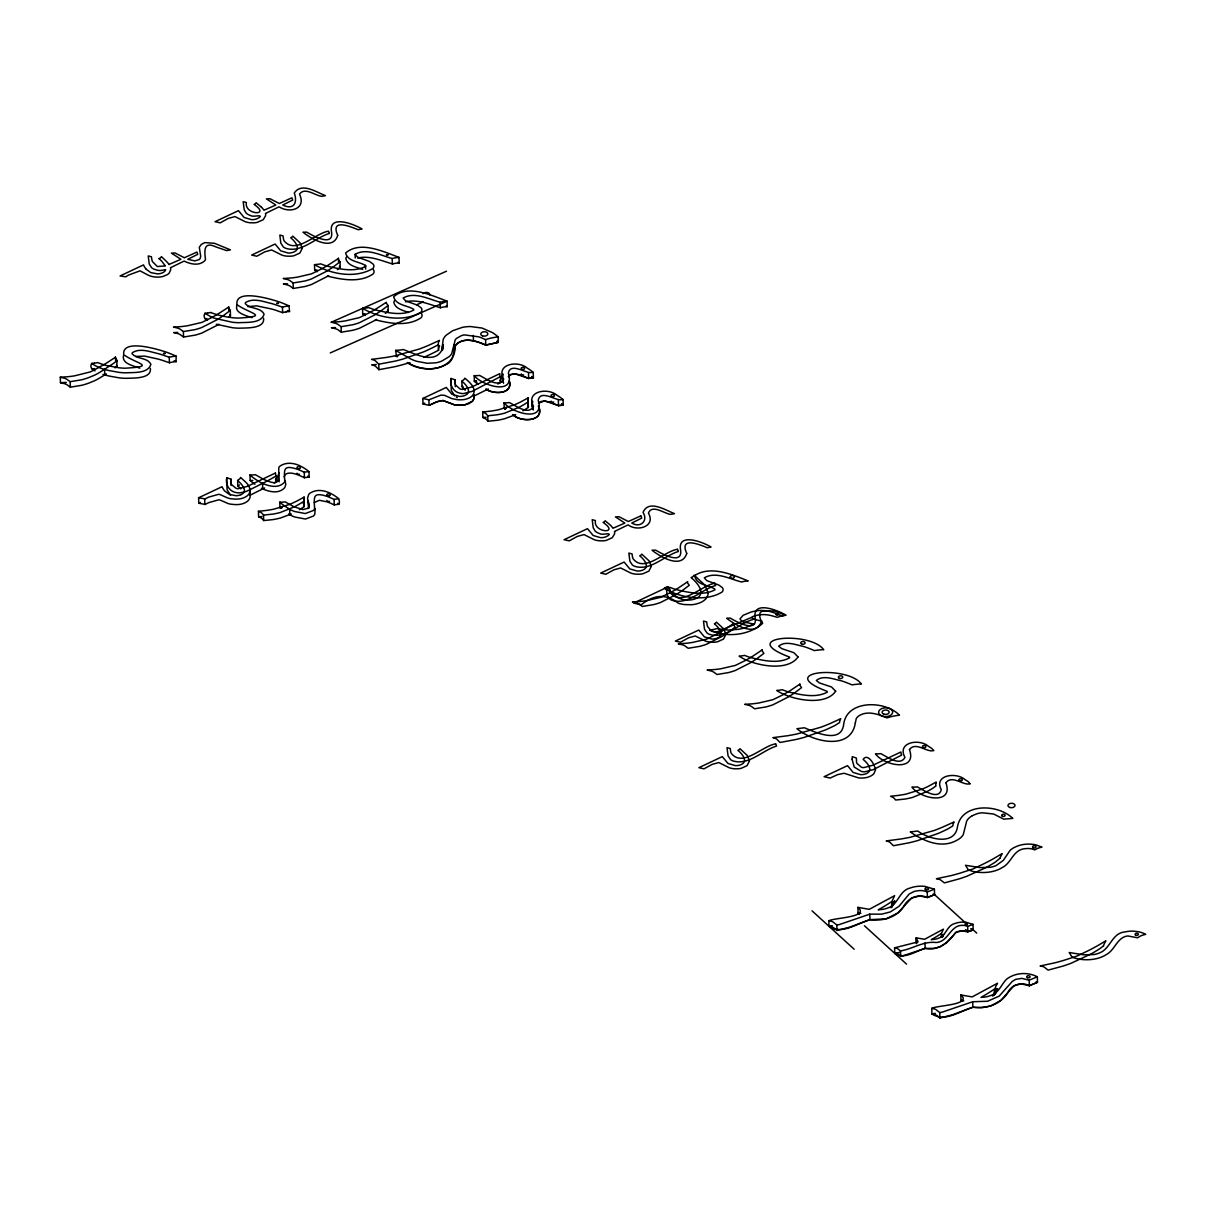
<?xml version="1.0" encoding="UTF-8"?>
<svg xmlns="http://www.w3.org/2000/svg" width="1206" height="1206" viewBox="0 0 1206 1206"><rect width="100%" height="100%" fill="white"/><g stroke="black" fill="none" stroke-linecap="round" stroke-linejoin="round"><path stroke-width="1.5" d="M249.642 489.847L247.878 490.676A20.728 13.025 -1.7 0 1 244.019 492.154L239.466 492.862A9.196 5.774 -1.7 0 1 236.497 492.636C229.441 491.686 225.13 484.51 226.758 477.757L230.949 479.129L231.009 483.124A10.794 6.769 -1.7 0 0 231.582 484.586L236.014 488.309A5.246 3.286 -1.7 0 0 238.125 488.701L247.185 486.44L275.405 473.054M230.949 479.129L231.1 485.536M499.646 373.754A19.341 12.15 -1.7 0 0 500.369 376.664L471.983 391.437L463.496 393.563A9.196 5.774 -1.7 0 1 460.059 393.186C453.245 391.965 449.506 384.925 450.999 378.443L455.175 379.83L455.25 383.825A10.794 6.769 -1.7 0 0 455.823 385.272L460.089 388.95A5.261 3.301 -1.7 0 0 462.471 389.402L471.772 386.99L499.631 373.754M407.251 362.524C423.351 374.177 456.245 370.378 455.069 345.926C462.531 336.293 476.46 340.876 485.762 345.082L498.304 342.368L498.138 336.881L495.38 337.258A52.521 32.984 -1.7 0 0 489.47 338.464L485.596 339.595L481.164 337.695A32.08 20.155 -1.7 0 0 478.556 336.806L464.416 334.891A10.206 6.407 -1.7 0 0 461.34 335.675L456.531 338.389A11.517 7.236 -1.7 0 0 455.235 339.881L451.632 353.84A22.326 14.02 -1.7 0 1 449.054 356.705L441.924 361.001A19.537 12.271 -1.7 0 1 435.848 362.825L427.21 363.277L416.703 361.303A37.22 23.366 -1.7 0 1 411.125 359.147L395.628 350.403L396.518 356.358M455.31 386.659L455.175 379.83M498.304 342.368L497.053 341.313L498.304 342.368L485.762 345.082C476.611 341.012 463.963 336.7 455.778 344.841C452.928 351.79 454.481 361.619 445.406 364.83C433.889 371.418 419.281 369.172 408.08 362.976M442.376 350.464L443.401 344.75M226.758 477.757L227.09 489.757L230.482 495.184M450.999 378.443L451.315 390.458L454.843 395.975M442.346 349.273L442.647 346.966M106.339 373.92L100.204 377.689A89.334 56.094 -1.7 0 1 94.792 380.644L88.641 383.176A62.833 39.451 -1.7 0 1 81.857 385.272L70.34 387.171L67.023 384.759A13.266 8.321 -1.7 0 0 64.642 383.719L60.466 382.724L60.3 377.237L68.079 376.709A90.721 56.968 -1.7 0 0 74.395 375.88L90.118 371.961A72.767 45.692 -1.7 0 0 93.736 370.242L104.681 364.152A155.71 97.792 -1.7 0 0 110.771 360.308L115.399 357.278A5.879 3.693 -1.7 0 0 115.61 358.393M230.316 310.394L223.411 315.61A179.076 112.459 -1.7 0 1 217.11 319.726L201.688 327.565A62.833 39.451 -1.7 0 1 194.89 329.66L183.387 331.56L180.056 329.132A13.266 8.321 -1.7 0 0 177.674 328.092L173.513 327.097L181.277 326.585A90.721 56.968 -1.7 0 0 187.593 325.741L201.794 322.439L211.894 317.48A186.96 117.404 -1.7 0 0 219.281 313.168L228.612 307.153A5.879 3.693 -1.7 0 0 228.808 308.254L230.316 310.394L230.467 315.897L228.688 317.374M340.047 261.808L333.142 267.023A179.076 112.459 -1.7 0 1 326.856 271.139L311.434 278.963A62.833 39.451 -1.7 0 1 304.636 281.058L293.118 282.958L289.802 280.531A13.266 8.321 -1.7 0 0 287.42 279.49L283.244 278.496L291.023 277.983A90.721 56.968 -1.7 0 0 297.339 277.154L311.54 273.852L321.625 268.893A186.96 117.404 -1.7 0 0 329.027 264.566L338.343 258.551A5.879 3.693 -1.7 0 0 338.554 259.652L340.047 261.808L340.213 267.295L337.318 269.631M963.775 1000.965C959.81 999.065 962.644 1002.683 961.001 1000.437L960.835 994.935L972.172 996.91L997.513 983.252L996.88 984.307A51.285 32.2 -1.7 0 0 995.809 986.418C989.659 1004.704 1002.186 983.553 994.633 990.654M995.101 994.241L997.679 988.739L995.824 989.93M308.163 501.108L308.796 508.389M532.404 401.809L531.982 405.231L533.233 409.723L531.982 405.231L532.705 401.206M346.348 257.104L345.805 258.491C347.449 265.787 356.735 267.099 362.735 269.466M394.347 300.837L393.819 302.239C395.055 308.736 403.136 310.439 408.487 312.444M891.535 907.349L891.943 901.47L894.611 895.666L869.27 909.324L857.933 907.364L858.084 912.852L859.396 914.404M892.425 906.203L894.762 901.153L891.731 903.068M941.554 937.122L941.449 933.459L943.424 929.148L924.61 939.293L916.183 937.831C915.022 940.966 917.615 944.795 916.349 943.333M892.757 905.405L894.762 901.153L892.922 902.344M942.489 936.881C941.343 939.007 945.745 931.409 941.328 936.067M942.625 936.58L943.589 934.65L942.218 935.524M291.264 514.027L280.455 518.007A58.461 36.708 -1.7 0 1 272.918 519.605L263.677 520.57L262.606 519.183A10.145 6.362 -1.7 0 0 261.114 517.977L258.612 516.786L258.446 511.299L266.571 510.424A119.771 75.209 -1.7 0 0 274.033 509.128L289.636 504.394A140.921 88.49 -1.7 0 0 298.063 500.46L304.093 497.098L303.701 498.515A17.14 10.764 -1.7 0 0 303.927 500.957L303.746 506.957A106.61 66.948 -1.7 0 1 299.359 509.671M304.093 497.098L303.867 504.002A17.14 10.764 -1.7 0 0 304.078 506.445L304.153 506.686M515.64 414.653L504.681 418.708A58.461 36.708 -1.7 0 1 497.158 420.306L487.917 421.271L486.832 419.884A10.145 6.362 -1.7 0 0 485.34 418.678L482.852 417.487L482.686 412L490.797 411.11A119.771 75.209 -1.7 0 0 498.259 409.829L514.465 404.824A144.841 90.947 -1.7 0 0 520.449 402.065L528.334 397.799L527.942 399.216A17.14 10.764 -1.7 0 0 528.153 401.658L528.394 407.387L525.017 409.543A123.268 77.41 -1.7 0 1 522.876 410.794M528.334 397.799L528.092 404.703A17.14 10.764 -1.7 0 0 528.318 407.146L528.394 407.387M123.404 355.83C121.851 363.986 134.047 365.84 139.79 368.192M314.208 502.555L319.409 500.294L327.233 501.877A74.063 46.506 -1.7 0 1 333.67 504.666L334.258 504.922A17.728 11.125 -1.7 0 1 338.992 504.334M279.023 472.737L277.862 476.596L279.159 481.842M237.16 305.028C233.467 312.791 246.537 315.716 251.918 317.675M355.227 257.994L355.107 254.33C366.503 247.652 380.583 255.386 392.267 258.521A20.321 12.769 -1.7 0 1 395.538 257.798A14.397 9.045 -1.7 0 1 396.759 257.617L397.362 257.556A25.205 15.829 -1.7 0 1 399.035 257.436L399.201 262.938A24.648 15.482 -1.7 0 0 396.925 263.119A14.397 9.045 -1.7 0 0 395.01 263.405A21.422 13.462 -1.7 0 0 392.613 263.963C381.398 260.798 369.488 255.144 357.609 258.084M960.835 994.935C972.775 1005.005 936.565 1005.352 931.756 1008.382L931.906 1013.884L936.474 1015.241L939.896 1018.045L952.65 1014.728L972.835 1007.251L981.88 1007.492L990.593 1006.015L1000.769 1000.513L1013.945 985.799L1020.849 983.84L1029.351 985.694L1037.492 982.287L1037.326 976.785C1027.708 971.795 1015.15 972.564 1006.513 979.227C1001.161 984.744 998.598 993.367 990.367 995.659A18.271 11.472 -1.7 0 1 985.769 996.925L980.991 997.422L985.091 995.025A230.708 144.871 -1.7 0 0 990.699 991.558L994.935 988.754M239.376 484.887L238.185 486.335A77.47 48.647 -1.7 0 1 240.733 488.867M1029.185 980.192L1021.814 978.368L1015.573 979.378L1012.181 981.518L999.171 996.126L987.593 1001.251L972.714 1001.734L972.88 1007.221C986.161 1009.316 1000.709 1004.447 1007.839 992.538C1011.653 984.518 1021.603 981.578 1029.351 985.694L1029.185 980.192L1037.326 976.785M1029.351 985.694L1037.492 982.287L1036.15 981.594M115.61 358.393L117.103 360.534L116.454 361.091A78.013 48.994 -1.7 0 1 112.912 363.82L100.038 372.202A89.334 56.094 -1.7 0 1 94.626 375.156L88.49 377.689A62.833 39.451 -1.7 0 1 81.691 379.784L70.174 381.684L66.858 379.272A13.266 8.321 -1.7 0 0 64.476 378.217L60.3 377.237M117.103 360.534L116.62 366.579A78.013 48.994 -1.7 0 1 115.037 367.86M331.243 322.243L339.022 321.731A90.721 56.968 -1.7 0 0 345.338 320.886L359.539 317.585L369.624 312.625A186.96 117.404 -1.7 0 0 377.026 308.314L386.357 302.299A5.879 3.693 -1.7 0 0 386.553 303.399L388.046 305.54L381.156 310.756A179.076 112.459 -1.7 0 1 374.855 314.872L359.433 322.695A62.833 39.451 -1.7 0 1 352.634 324.791L341.132 326.69L337.801 324.278A13.266 8.321 -1.7 0 0 335.419 323.238L331.243 322.243L446.476 271.214M388.046 305.54L388.211 311.027L385.317 313.379M857.933 907.364C869.873 917.434 833.648 917.751 828.839 920.796L829.004 926.298L833.572 927.655L836.994 930.459L849.733 927.143L869.918 919.665L886.274 918.821L897.852 912.927L911.721 897.912L919.711 896.028L927.399 897.475L934.59 894.701L965.855 923.178M916.183 937.831L918.083 941.886L894.581 947.826L894.746 953.313L901.44 956.328L925.138 948.383L934.062 948.368L940.378 946.74L946.846 942.549L956.177 932.238L962.117 930.836L967.83 931.906L973.167 929.841L973.001 924.354L965.931 922.243A15.995 10.04 -1.7 0 0 954.82 923.525C946.65 925.499 946.182 936.188 938.147 938.358A13.568 8.517 -1.7 0 1 934.771 939.293L931.258 939.67L932.766 938.826A161.559 101.455 -1.7 0 0 937.062 936.278L941.449 933.459M927.233 891.988L934.424 889.199L934.59 894.701L927.399 897.475C918.128 893.224 907.455 898.214 903.324 907.198C895.922 917.781 882.264 921.414 869.978 919.635L869.812 914.148L881.767 914.148L890.284 911.947L898.998 906.309L909.264 893.932L914.645 891.264L919.545 890.541A12.256 7.703 -1.7 0 1 927.233 891.988L927.399 897.475M894.581 947.826A7.583 4.764 -1.7 0 1 897.581 948.64L900.52 950.916C912.821 948.956 923.359 940.951 936.052 942.519C948.278 942.067 950.147 925.484 961.951 925.349A9.105 5.713 -1.7 0 1 967.664 926.419L973.001 924.354M925.017 942.881L925.168 948.368C938.208 951.278 948.534 942.278 955.529 932.585C961.363 928.997 967.498 933.293 973.167 929.841L971.071 928.891L973.167 929.841M303.987 501.199L303.58 501.47A106.61 66.948 -1.7 0 1 294.294 506.867L280.289 512.505A58.461 36.708 -1.7 0 1 272.752 514.118L263.511 515.083L262.441 513.681A10.145 6.362 -1.7 0 0 260.948 512.49L258.446 511.299M891.943 901.47L886.048 905.254A217.532 136.595 -1.7 0 1 880.244 908.691L878.209 909.837L882.943 909.324A18.271 11.472 -1.7 0 0 887.495 908.073C898.319 905.133 898.952 890.752 909.942 888.083A21.542 13.522 -1.7 0 1 924.912 886.365L934.424 889.199M890.917 907.771L892.108 906.957M993.201 995.523L994.528 994.649M528.228 401.9L524.851 404.04A123.268 77.41 -1.7 0 1 519.168 407.266L504.53 413.206A58.461 36.708 -1.7 0 1 496.993 414.804L487.752 415.784L486.666 414.382A10.145 6.362 -1.7 0 0 485.174 413.191L482.686 412M992.478 996.005L993.895 995.071M304.259 502.585L303.158 503.279M249.793 489.787L250.109 495.199A16.432 10.326 -1.7 0 1 250.019 497.4L249.702 498.349A12.361 7.764 -1.7 0 1 244.682 502.962L242.888 503.641A12.98 8.156 -1.7 0 1 237.914 504.56L236.331 504.605A30.512 19.16 -1.7 0 1 234.627 504.56L230.557 504.153A12.618 7.914 -1.7 0 1 226.728 502.962L220.065 500.008A5.638 3.543 -1.7 0 0 218.768 499.812L209 502.555A58.823 36.934 -1.7 0 0 205.246 504.394L198.779 503.264L198.613 497.761L205.08 498.907A58.823 36.934 -1.7 0 1 208.834 497.068L218.603 494.324A5.638 3.543 -1.7 0 1 219.899 494.52L226.577 497.475A12.618 7.914 -1.7 0 0 230.391 498.666L234.461 499.073A30.512 19.16 -1.7 0 0 236.165 499.103L237.748 499.058A12.98 8.156 -1.7 0 0 242.738 498.153L244.501 497.46A12.361 7.764 -1.7 0 0 249.536 492.847L249.838 491.897A16.432 10.326 -1.7 0 0 249.928 489.711L267.204 481.058M275.42 473.054A19.341 12.15 -1.7 0 0 276.144 475.963L267.506 480.893A30.843 19.371 -1.7 0 1 263.014 479.038M276.28 476.28L276.445 481.767L274.139 483.003M428.914 399.819L429.08 405.322L436.557 401.884L442.994 400.513L454.225 404.734L463.225 405.171L468.908 403.648L472.27 401.447L474.244 398.086L474.154 394.829L474.244 398.086L472.616 401.101L464.868 404.93L454.225 404.734L442.994 400.513L437.703 401.477L429.08 405.322L423.02 403.95L422.854 398.462L428.914 399.819L440.899 395.131L444.562 395.327L451.873 398.613L457.511 399.714A27.301 17.14 -1.7 0 0 460.933 399.804L463.059 399.683A12.588 7.899 -1.7 0 0 466.39 399.02L468.742 398.161A12.211 7.673 -1.7 0 0 472.782 395.236C477.335 388.498 469.511 382.257 464.883 378.141A13.281 8.336 -1.7 0 1 464.129 379.347L461.853 381.171L462.019 386.659L465.38 390.02C461.732 388.769 463.647 384.639 462.019 386.659M500.52 376.981L500.671 382.468L497.792 384.005M438.381 344.75L433.467 347.283A213.944 134.348 -1.7 0 1 423.487 351.926L402.714 359.147A231.748 145.534 -1.7 0 1 394.769 361.197L378.759 364.197L375.383 360.79A10.372 6.512 -1.7 0 0 371.569 359.388L386.508 357.413A255.175 160.232 -1.7 0 0 395.538 355.74L419.643 348.926A263.752 165.629 -1.7 0 0 428.145 345.534L439.466 340.394L438.728 341.645A14.562 9.135 -1.7 0 0 438.321 344.238L438.547 350.237L433.617 352.77A213.944 134.348 -1.7 0 1 423.638 357.413M438.547 346.454L439.632 345.881L438.894 347.132A14.562 9.135 -1.7 0 0 438.487 349.725L438.547 350.237M264.611 487.963L250.109 495.199A23.999 15.075 -1.7 0 0 249.898 494.023M488.34 388.92L473.445 396.322M329.298 233.467C315.007 237.778 301.289 253.456 285.4 248.195A12.964 8.141 -1.7 0 1 283.304 246.913L280.847 243.205L279.822 235.064L283.018 235.894L283.516 239.15A18.708 11.758 -1.7 0 0 284.058 240.748C295.5 255.295 315.233 233.09 328.545 231.175L329.283 233.451M678.33 551.489C664.024 555.845 650.32 571.448 634.416 566.217A12.964 8.141 -1.7 0 1 632.321 564.936L629.879 561.212L628.839 553.072L632.05 553.916L632.547 557.157A18.708 11.758 -1.7 0 0 633.075 558.755C644.426 573.287 664.099 551.217 677.305 549.318M972.428 815.618L976.89 813.779A16.025 10.055 -1.7 0 1 982.362 812.799L993.654 814.02L1003.754 819.145L1012.784 818.422C998.101 803.678 961.348 802.714 957.443 827.045C954.624 845.873 928.741 839.286 917.796 831.024L910.274 831.944C923.917 841.26 941.916 849.28 957.67 839.828A20.14 12.648 -1.7 0 0 963.277 834.612L966.669 821.12A18.542 11.653 -1.7 0 1 972.383 815.648M198.613 497.761L222.04 486.727A36.828 23.125 -1.7 0 0 224.542 490.842L229.381 494.43L236.105 495.726A8.985 5.638 -1.7 0 0 239.994 495.033L240.914 494.671M198.779 503.264L200.482 502.45M422.854 398.462L446.28 387.428L451.918 394.256L459.35 396.412A9.06 5.683 -1.7 0 0 465.154 395.372C472.646 392.176 465.848 384.247 461.853 381.171M423.02 403.95L424.708 403.151M237.778 485.958L237.627 480.47L239.693 478.888A12.407 7.794 -1.7 0 0 240.627 477.47L245.949 482.385A28.477 17.879 -1.7 0 1 248.617 485.822A23.999 15.075 -1.7 0 1 249.959 489.711M869.767 914.178L839.225 924.595L836.828 924.972L832.864 921.897A10.221 6.422 -1.7 0 0 828.839 920.796M972.669 1001.764L942.127 1012.181L939.745 1012.558L935.781 1009.482A10.221 6.422 -1.7 0 0 931.756 1008.382M640.672 515.942L628.341 521.505L619.055 516.756L615.422 516.877L624.874 523.057L612.995 528.243A39.135 24.572 -1.7 0 0 610.477 525.258L605.171 520.766A5.125 3.211 -1.7 0 1 603.754 522.077L603.06 522.409C620.653 534.333 592.96 533.097 595.417 520.54L592.206 519.696L593.231 527.836L595.161 531.122A12.784 8.035 -1.7 0 0 598.9 533.308C601.673 535.6 608.909 532.645 609.316 534.333A7.13 4.477 -1.7 0 1 608.186 535.57L606.362 536.625A9.06 5.683 -1.7 0 1 600.558 537.665L593.141 535.494L587.488 528.665L564.061 539.715L569.217 540.861L577.297 536.429L584.021 534.59L594.377 539.775A15.708 9.859 -1.7 0 0 600.075 540.831L603.332 540.816A11.864 7.447 -1.7 0 0 606.452 540.333L612.271 537.695L614.547 533.896A13.447 8.442 -1.7 0 0 614.502 531.469L628.1 524.851C637.25 531.997 656.124 526.57 648.436 513.078C652.054 503.852 664.31 513.696 670.657 514.374L674.44 513.635C665.184 509.987 648.617 499.254 643.039 512.369C648.542 521.022 640.13 528.379 631.793 523.027L641.698 518.113L640.944 515.821M714.63 583.312C701.319 585.407 681.782 607.191 670.4 592.749A18.708 11.758 -1.7 0 1 669.858 591.151L669.36 587.91L666.149 587.066L667.189 595.206L669.631 598.93A12.964 8.141 -1.7 0 0 671.742 600.211C687.631 605.593 701.334 589.553 715.64 585.483L714.887 583.222M775.503 743.891C762.192 745.986 742.655 767.785 731.273 753.343A18.708 11.758 -1.7 0 1 730.73 751.745L730.233 748.504L727.022 747.66L728.062 755.8L730.504 759.524A12.964 8.141 -1.7 0 0 732.615 760.79C748.504 766.051 762.207 750.403 776.513 746.077L775.76 743.8M869.586 919.816C856.456 923.675 841.743 935.072 829.004 926.298L832.442 925.786M184.352 257.752L196.955 252.054L197.709 254.345L187.804 259.26L194.814 260.918L199.065 259.591A6.241 3.92 -1.7 0 0 200.106 258.536L200.709 256.29L199.291 247.26L201.372 244.381L204.809 242.602L214.532 243.311L230.452 249.868L226.668 250.607L217.713 247.547A59.426 37.326 -1.7 0 1 216.13 246.989C203.286 240.793 204.432 250.984 205.502 259.622A9.995 6.271 -1.7 0 1 204.131 261.31C198.417 266.119 190.186 264.008 184.111 261.084L170.528 267.702A13.477 8.457 -1.7 0 1 170.574 270.129L169.202 273.008A9.558 6 -1.7 0 1 167.167 274.712L163.006 276.43A12.15 7.628 -1.7 0 1 158.83 277.094L158.318 277.109A16.221 10.191 -1.7 0 1 148.232 275.194L140.032 270.822L128.68 275.028A74.847 47.004 -1.7 0 0 125.665 276.822L120.072 275.948L143.499 264.913A35.758 22.447 -1.7 0 0 146.303 269.375M416.733 304.726L423.366 301.786M330.293 352.906L447.125 301.168L447.2 306.671A25.205 15.829 -1.7 0 0 445.527 306.791L444.924 306.852A14.397 9.045 -1.7 0 0 443.687 307.017A20.321 12.769 -1.7 0 0 440.431 307.756C429.261 304.319 417.427 298.982 405.608 301.817M972.488 1007.402C959.162 1011.352 944.675 1022.613 931.906 1013.884L935.374 1013.372M924.881 948.504C914.977 951.398 904.229 959.825 894.746 953.313L899.917 952.378M169.006 264.476L180.885 259.29L171.433 253.124L175.066 252.989L184.066 257.602M247.863 306.671L256.516 305.842L271.727 309.022A80.395 50.486 -1.7 0 1 276.023 310.349L282.626 312.64A19.206 12.06 -1.7 0 1 285.958 311.902M165.222 265.908L157.338 266.541L152.469 261.612A18.708 11.743 -1.7 0 1 151.926 260.014L151.428 256.772L148.217 255.928L149.258 264.069L151.639 267.747A12.904 8.11 -1.7 0 0 154.127 269.224L157.609 270.265A10.477 6.573 -1.7 0 0 160.805 270.491L165.735 269.677A7.688 4.824 -1.7 0 1 162.373 272.858L161.453 273.219A8.985 5.638 -1.7 0 1 157.564 273.898L150.825 272.616L146.333 269.36M409.95 362.629L402.879 364.634A231.748 145.534 -1.7 0 1 394.92 366.684L378.91 369.684L375.548 366.277A10.372 6.512 -1.7 0 0 371.734 364.875L376.287 364.498M362.599 308.389C379.227 318.067 403.678 322.59 421.015 312.158A7.568 4.764 -1.7 0 0 421.15 307.816L417.442 305.178L405.593 300.852L403.121 298.063C414.502 291.385 428.582 299.133 440.265 302.269A20.321 12.769 -1.7 0 1 443.537 301.53A14.397 9.045 -1.7 0 1 444.758 301.364L445.361 301.304A25.205 15.829 -1.7 0 1 447.034 301.183C431.431 295.274 407.93 284.164 393.653 296.751C395.824 305.344 407.085 305.254 413.522 309.203L413.824 310.002C402.397 316.289 387.684 312.761 375.398 309.942A53.23 33.421 -1.7 0 1 368.719 307.605L368.086 307.726A58.461 36.708 -1.7 0 1 366.684 307.967L362.599 308.389L362.674 313.892L365.237 315.49M440.356 307.771L440.205 302.284M967.212 930.339L965.418 929.766M135.705 356.448L144.66 356.117L158.514 359.162A80.395 50.486 -1.7 0 1 162.81 360.488L169.413 362.765A19.206 12.06 -1.7 0 1 172.76 362.026A13.055 8.201 -1.7 0 1 173.347 361.921A22.417 14.08 -1.7 0 1 176.001 361.679L176.182 356.162L173.981 355.212A130.911 82.204 -1.7 0 0 167.272 352.469C158.529 349.408 121.67 338.177 123.721 354.715C136.444 363.88 157.489 366.307 125.002 368.222A53.592 33.647 -1.7 0 1 118.851 367.785L106.656 365.539A55.34 34.748 -1.7 0 1 103.731 364.709A53.26 33.436 -1.7 0 1 97.776 362.599L95.741 362.946A24.889 15.633 -1.7 0 1 94.792 363.096M532.193 376.845L533.384 377.87L528.65 378.428L520.238 374.9L514.389 373.8L509.897 374.87L508.359 376.785L510.424 374.599L514.992 373.815L528.65 378.428L533.384 377.87L533.218 372.383L530.565 370.257A49.356 30.994 -1.7 0 0 527.278 368.147C518.173 360.051 495.334 363.941 503.686 379.166C498.967 388.272 486.214 378.85 479.581 375.413A23.321 14.653 -1.7 0 1 476.883 375.654L474.214 375.639L474.365 381.126L478.33 384.382M562.026 404.025L563.232 405.065L558.499 405.623L550.072 402.08L544.223 400.995L538.449 403.256L540.861 401.538L544.826 401.01L558.499 405.623L563.232 405.065L563.066 399.578L560.413 397.452A49.356 30.994 -1.7 0 0 557.112 395.342C548.021 387.232 525.183 391.121 533.519 406.347C528.876 415.753 515.806 405.713 509.414 402.593A23.321 14.653 -1.7 0 1 506.731 402.834L504.048 402.819L504.214 408.306L505.269 409.286L504.214 408.306L505.811 408.367M474.214 375.639C482.144 385.724 515.52 395.885 508.359 373.136C510.213 362.704 524.052 372.247 530.188 372.639A15.346 9.633 -1.7 0 1 532.57 372.413L533.218 372.383M504.048 402.819C511.992 412.919 545.353 423.065 538.208 400.317C540.047 389.9 553.901 399.442 560.036 399.834A15.346 9.633 -1.7 0 1 562.403 399.593L563.066 399.578M898.53 952.68L894.746 953.313M210.96 312.46L208.955 312.821A24.889 15.633 -1.7 0 1 208.005 312.957M831.024 926.042L829.004 926.298M933.941 1013.628L931.906 1013.884M486.139 417.246L482.852 417.487M261.898 516.545L258.612 516.786M364.966 313.696L362.765 313.877M206.95 318.58C203.317 320.268 203.09 312.022 206.799 313.093A27.045 16.99 -1.7 0 0 207.568 313.017M66.33 382.392L60.466 382.724M317.238 271.757L314.66 270.144L315.414 270.099A53.848 33.813 -1.7 0 0 316.967 269.963M94.52 368.644A27.045 16.99 -1.7 0 1 93.751 368.719C90.073 370.468 89.892 362.147 93.586 363.232A27.045 16.99 -1.7 0 0 94.354 363.142M397 355.815L398.101 355.74M314.66 270.144L314.51 264.657L318.686 264.22A58.461 36.708 -1.7 0 0 320.072 263.978L320.721 263.858A53.23 33.421 -1.7 0 0 327.399 266.194C339.67 269.028 354.398 272.541 365.81 266.27L365.508 265.456C359.071 261.506 347.825 261.596 345.64 253.004C360.021 240.461 383.116 251.466 399.126 257.436M204.794 313.259L211.065 316.816A38.14 23.954 -1.7 0 0 214.849 318.339L232.396 322.258A51.873 32.577 -1.7 0 0 238.833 322.711C246.868 322.138 261.31 323.675 264.099 314.118C260.541 307.213 250.366 309.249 245.436 303.822A2.653 1.673 -1.7 0 1 245.647 302.48C253.486 297.611 263.3 301.681 271.561 303.535A80.395 50.486 -1.7 0 1 275.857 304.862L282.46 307.138A19.206 12.06 -1.7 0 1 285.792 306.399A13.055 8.201 -1.7 0 1 286.395 306.294A22.417 14.08 -1.7 0 1 289.048 306.053L289.546 311.525L287.345 310.56M91.581 363.383L91.656 363.383A49.25 30.919 -1.7 0 0 98.952 367.468A40.341 25.326 -1.7 0 0 104.605 369.428A63.782 40.054 -1.7 0 0 109.339 370.619L119.183 372.398A51.873 32.577 -1.7 0 0 125.62 372.85C133.67 372.277 148.097 373.815 150.901 364.257C147.343 357.338 137.167 359.373 132.238 353.946A2.653 1.673 -1.7 0 1 132.434 352.619C140.273 347.735 150.087 351.805 158.363 353.675A80.395 50.486 -1.7 0 1 162.644 354.986L169.247 357.278A19.206 12.06 -1.7 0 1 172.594 356.539A13.055 8.201 -1.7 0 1 173.197 356.433A22.417 14.08 -1.7 0 1 175.835 356.192L176.151 356.162M395.628 350.403L400.709 349.981A12.934 8.125 -1.7 0 0 403.151 349.499C414.924 353.705 435.381 365.147 442.346 349.016A21.693 13.628 -1.7 0 0 442.346 346.182L443.235 339.263A24.286 15.256 -1.7 0 1 446.205 335.162L452.732 330.685L462.365 327.369A26.472 16.628 -1.7 0 1 470.43 326.54L482.114 328.062L492.425 332.6A59.652 37.461 -1.7 0 1 498.138 336.881M397.573 355.77L395.794 355.891L397.287 356.84M287.51 283.817L283.41 283.998L287.586 284.993A13.266 8.321 -1.7 0 1 289.968 286.033L293.284 288.445L304.801 286.546A62.833 39.451 -1.7 0 0 311.585 284.45L327.007 276.626A179.076 112.459 -1.7 0 0 328.635 275.601M177.764 332.419L173.664 332.585L177.84 333.58A13.266 8.321 -1.7 0 1 180.222 334.62L183.553 337.047L195.055 335.147A62.833 39.451 -1.7 0 0 201.854 333.052L217.276 325.228A179.076 112.459 -1.7 0 0 218.904 324.203M335.509 327.565L331.409 327.731L335.585 328.725A13.266 8.321 -1.7 0 1 337.966 329.766L341.283 332.193L352.8 330.293A62.833 39.451 -1.7 0 0 359.599 328.198L375.021 320.359A179.076 112.459 -1.7 0 0 376.649 319.334M289.515 311.525L289.214 311.54A22.417 14.08 -1.7 0 0 286.561 311.781A13.055 8.201 -1.7 0 0 285.958 311.872M477.727 383.945L474.365 381.126L476.687 381.156M476.325 381.171L474.365 381.126M506.173 408.352L504.214 408.306M254.918 484.269A73.355 46.069 -1.7 0 1 251.602 481.797L250.139 480.425L249.974 474.938L250.893 474.983A20.412 12.829 -1.7 0 0 255.34 474.697A81.39 51.119 -1.7 0 1 258.054 476.204L262.953 479.008M250.139 480.425L251.059 480.47A20.412 12.829 -1.7 0 0 252.808 480.44M280.877 508.465A52.717 33.105 -1.7 0 1 279.943 507.62L279.807 502.118L280.742 502.178A20.412 12.829 -1.7 0 0 285.174 501.877L292.681 506.068A36.527 22.944 -1.7 0 0 294.324 506.897L302.947 509.58L308.103 508.269L309.294 506.098L307.53 498.304L308.706 494.445A9.422 5.924 -1.7 0 1 310.455 492.892C317.027 488.792 325.364 490.39 331.771 494.023A46.431 29.155 -1.7 0 1 337.167 497.49C339.851 498.153 340.213 506.369 337.786 503.324M279.973 507.62L280.908 507.666A20.412 12.829 -1.7 0 0 282.294 507.651M859.094 914.042L858.778 912.972M860.858 913.379L858.084 912.852M961.001 1000.437L962.388 1000.694M327.384 276.099C342.052 279.747 359.991 283.033 373.167 273.913A7.568 4.764 -1.7 0 0 373.302 269.571M375.398 319.831C390.066 323.479 407.99 326.781 421.18 317.645A7.568 4.764 -1.7 0 0 421.316 313.319M216.311 324.278L232.562 327.746A51.873 32.577 -1.7 0 0 238.999 328.198C246.341 327.806 265.064 328.967 263.571 318.173M267.506 480.893C281.978 487.013 278.073 475.857 278.872 467.25A9.422 5.924 -1.7 0 1 280.606 465.697C287.194 461.596 295.53 463.194 301.922 466.828A46.431 29.155 -1.7 0 1 307.319 470.295L308.992 471.682L309.158 477.184A17.728 11.125 -1.7 0 0 304.425 477.742L303.852 477.455M258.702 481.345L259.019 481.541A31.266 19.628 -1.7 0 0 262.576 483.425C268.923 486.154 277.32 488.37 283.214 483.47A11.502 7.221 -1.7 0 0 284.737 481.722C284.36 470.37 282.294 464.28 297.219 469.194A74.063 46.506 -1.7 0 1 303.671 471.983L304.259 472.239A17.728 11.125 -1.7 0 1 308.992 471.652M261.34 488.249A31.266 19.628 -1.7 0 0 262.742 488.912C269.089 491.641 277.486 493.857 283.38 488.958A11.502 7.221 -1.7 0 0 284.902 487.209L285.792 484.48L285.113 480.425M289.38 306.038L287.194 305.073A130.911 82.204 -1.7 0 0 280.47 302.329C271.742 299.284 234.869 288.053 236.934 304.59C249.642 313.741 270.687 316.183 238.2 318.098A53.592 33.647 -1.7 0 1 232.049 317.66L228.085 317.103A61.4 38.562 -1.7 0 1 210.884 312.565M174.146 360.7L176.347 361.664M397.92 262.335L399.292 262.923M445.919 306.068L447.29 306.671M338.826 498.847A17.728 11.125 -1.7 0 0 334.092 499.435L333.534 499.163A74.063 46.506 -1.7 0 0 327.082 496.375C312.128 491.505 314.208 497.52 314.585 508.917A11.502 7.221 -1.7 0 1 313.063 510.666L305.314 513.545L294.596 511.51A31.869 20.02 -1.7 0 1 289.651 509.218L289.817 514.706A31.869 20.02 -1.7 0 0 294.746 517.012L305.48 519.032L313.213 516.153A11.502 7.221 -1.7 0 0 314.751 514.404L315.248 508.48M933.233 894.008L934.59 894.701M512.746 414.608C520.555 422.462 545.323 422.07 538.524 406.362M456.426 397.106L457.3 397.588M289.772 514.676L288.581 513.952M289.546 509.158L284.691 506.038A52.717 33.105 -1.7 0 1 279.777 502.133M513.243 414.924C521.505 422.869 545.67 421.346 538.373 405.804M207.492 320.344L204.93 318.746M314.51 264.657C331.56 274.395 355.574 278.812 373.016 268.425A7.568 4.764 -1.7 0 0 373.136 264.084L369.428 261.446L357.579 257.119L355.107 254.33M258.627 481.3L257.451 480.561A73.355 46.069 -1.7 0 1 251.436 476.31M531.725 376.483L533.384 377.87M561.559 403.663L563.232 405.065M307.952 476.144L309.158 477.184M251.481 476.295L249.974 474.938M972.639 929.374L976.724 933.097M864.431 925.756L906.565 964.152M812.045 910.847L854.18 949.243M159.086 258.657L159.478 259.019A84.902 53.32 -1.7 0 1 162.026 261.551L165.101 265.667M237.627 480.47L238.019 480.832A77.47 48.647 -1.7 0 1 241.411 484.284L243.642 487.48M261.476 207.236L256.139 202.744A5.125 3.211 -1.7 0 1 254.722 204.07L254.044 204.402C271.621 216.326 243.929 215.09 246.386 202.518L243.19 201.688L244.215 209.814L246.145 213.1A12.784 8.035 -1.7 0 0 249.868 215.286C252.642 217.577 259.893 214.638 260.3 216.326A7.13 4.477 -1.7 0 1 259.169 217.547L257.345 218.603A9.06 5.683 -1.7 0 1 251.541 219.658L244.109 217.487L238.456 210.658L215.045 221.693L220.185 222.854L228.266 218.422L234.989 216.583L245.346 221.768A15.708 9.859 -1.7 0 0 251.059 222.824L254.3 222.809A11.864 7.447 -1.7 0 0 257.421 222.311L263.24 219.688L265.516 215.874A13.447 8.442 -1.7 0 0 265.471 213.447L279.068 206.829C289.892 213.718 306.656 208.924 299.495 194.106C304.847 186.749 314.781 195.447 321.625 196.352L325.409 195.613C315.987 192.086 301.786 182.031 294.264 193.005C297.837 202.638 293.782 210.507 282.762 205.005L292.666 200.09L291.912 197.799L279.31 203.497L270.023 198.734L266.39 198.869L275.842 205.035L263.963 210.221A39.135 24.572 -1.7 0 0 261.461 207.236M388.211 311.027L387.397 309.987M340.213 267.295L339.399 266.255M230.467 315.897L229.653 314.856M117.268 366.021L116.454 364.981M150.358 368.312C151.85 379.091 133.127 377.93 125.786 378.337A51.873 32.577 -1.7 0 1 119.349 377.885L109.49 376.121A63.782 40.054 -1.7 0 1 104.771 374.93A40.341 25.326 -1.7 0 1 102.947 374.357M500.671 382.468L500.596 382.317A18.814 11.819 -1.7 0 1 499.917 380.116M276.445 481.767L276.295 481.465A19.341 12.15 -1.7 0 1 275.586 478.752M503.384 382.528L502.088 377.297L502.872 374.011L502.148 378.036L503.565 383.116M677.576 549.227L678.315 551.459M509.354 381.111C513.198 394.407 493.194 394.633 485.792 389.056C493.073 394.181 511.947 394.829 509.641 381.985M284.119 476.943C285.204 471.229 293.435 473.114 297.385 474.682A74.063 46.506 -1.7 0 1 303.837 477.47M967.664 926.419L967.83 931.906M939.745 1012.558L939.896 1018.045M900.52 950.916L900.686 956.403M836.828 924.972L836.994 930.459M558.333 400.136L558.499 405.623M528.484 372.94L528.65 378.428M485.596 339.595L485.762 345.082M487.752 415.784L487.917 421.271M473.295 335.404L473.461 340.891M453.999 344.675L454.165 350.162M442.361 346.182L442.466 349.846M392.191 258.551L392.357 264.039M378.759 364.197L378.91 369.684M365.508 265.456L365.629 269.119M341.132 326.69L341.283 332.193M338.419 258.069L338.524 261.717M334.092 499.435L334.258 504.922M308.389 502.239L308.555 507.726M304.259 472.239L304.425 477.727M293.118 282.958L293.284 288.445M282.46 307.138L282.626 312.64M278.556 475.043L278.722 480.531M262.576 483.425L262.742 488.927M263.511 515.083L263.677 520.57M228.688 306.656L228.793 310.319M204.673 499.133L204.839 504.621M183.387 331.56L183.553 337.047M169.247 357.278L169.413 362.765M115.474 356.795L115.58 360.458M104.605 369.428L104.771 374.915M70.174 381.684L70.34 387.171M159.026 258.581A4.718 2.955 -1.7 0 0 161.393 256.577L166.503 261.491A38.954 24.467 -1.7 0 1 169.021 264.476M423.095 293.691A3.528 2.216 -1.7 0 1 427.271 292.515A3.528 2.216 -1.7 0 1 429.743 294.852M523.736 374.885A1.764 1.116 -1.7 0 1 521.293 373.905M553.735 402.02A1.764 1.116 -1.7 0 1 551.127 401.101M95.033 370.905A49.25 30.919 -1.7 0 1 91.762 368.855M243.627 487.752A12.769 8.02 -1.7 0 1 244.215 492.154M244.064 492.154A7.658 4.809 -1.7 0 1 240.914 494.656M299.495 474.184A1.764 1.116 -1.7 0 1 297.053 473.204M329.494 501.319A1.764 1.116 -1.7 0 1 326.901 500.4M852.099 759.328L854.165 767.001L861.31 771.418A9.196 5.774 -1.7 0 0 864.747 771.795L873.234 769.654L901.681 755.062A18.814 11.819 -1.7 0 1 900.912 751.986L873.023 765.207L863.722 767.619A5.261 3.301 -1.7 0 1 861.34 767.182L857.074 763.504A10.794 6.769 -1.7 0 1 856.501 762.041L856.426 758.061L852.25 756.675L852.099 759.328M337.71 235.396C332.796 251.3 311.902 239.301 303.023 232.245L306.656 232.11C313.289 236.105 333.534 247.034 331.605 232.351C328.047 214.171 353.252 223.743 362.041 228.989L358.257 229.728C350.614 226.743 330.007 217.924 337.71 235.396M686.742 553.403C681.827 569.307 660.918 557.323 652.054 550.253L655.687 550.132C662.32 554.112 682.566 565.041 680.636 550.373C677.063 532.193 702.284 541.75 711.073 547.011L707.289 547.75C699.887 544.569 678.918 536.127 686.742 553.403M761.363 621.407C756.448 637.311 735.539 625.311 726.675 618.256L730.308 618.12C736.941 622.115 757.187 633.044 755.258 618.361C751.7 600.181 776.905 609.754 785.694 615L778.759 616.794A39.406 24.738 -1.7 0 0 777.297 617.336L772.051 615.814A30.24 18.994 -1.7 0 0 768.207 614.985L765.433 614.668A19.703 12.361 -1.7 0 0 761.107 614.683C749.001 615.98 749.016 618.949 761.77 620.969L762.659 623.336C748.986 635.607 726.253 637.899 709.58 629.969A20.291 12.738 -1.7 0 0 712.309 629.683L714.495 629.246A14.11 8.849 -1.7 0 0 716.53 628.582L728.123 630.09L738.374 629.306A51.315 32.23 -1.7 0 0 745.157 627.798L753.675 624.03L742.157 621.648L739.971 618.904L743.182 615.271L750.795 612.135A31.522 19.793 -1.7 0 1 760.066 610.402L774.553 611.095L785.86 615.271A47.396 29.758 -1.7 0 0 783.764 615.557L781.729 615.904C774.312 612.437 753.614 604.161 761.363 621.407M909.445 749.529C917.555 772.126 884.164 766.006 875.466 753.856L878.134 753.871A23.351 14.668 -1.7 0 0 880.832 753.629C887.465 757.082 900.219 766.503 904.937 757.383C896.586 742.157 919.424 738.268 928.53 746.378A49.325 30.979 -1.7 0 1 931.816 748.489L933.821 750.629A15.331 9.633 -1.7 0 0 931.439 750.871C924.731 750.629 915.068 742.037 909.445 749.529M945.911 782.739C954.021 805.352 920.615 799.216 911.917 787.081L914.6 787.096A23.351 14.668 -1.7 0 0 917.284 786.855C923.238 790.111 938.826 800.648 941.238 789.613C933.489 774.749 956.554 771.961 964.981 779.589A49.325 30.979 -1.7 0 1 968.282 781.699L970.272 783.855A15.331 9.633 -1.7 0 0 967.905 784.081C961.182 783.84 951.519 775.262 945.911 782.739M386.478 254.783L388.242 254.813L386.493 254.707M968.343 869.873C977.146 873.687 992.644 873.777 1002.246 867.551C1010.507 863.617 1012.527 852.717 1021.105 849.537A13.99 8.789 -1.7 0 1 1024.572 848.692L1028.401 848.481A12.166 7.643 -1.7 0 1 1033.557 849.416L1034.793 849.913L1037.175 848.572A18.361 11.532 -1.7 0 1 1040.19 847.547L1041.984 847.14L1035.969 844.893A21.512 13.507 -1.7 0 0 1017.502 846.024L1013.99 847.607A19.884 12.482 -1.7 0 0 1009.98 850.547L1003.271 860.421L996.096 865.576A18.331 11.517 -1.7 0 1 990.277 867.295L979.981 867.596L965.478 865.29L968.343 869.873M1072.059 957.097C1080.878 960.911 1096.36 961.001 1105.962 954.775C1114.208 950.735 1116.319 939.926 1124.881 936.595A9.151 5.744 -1.7 0 1 1127.957 935.977L1137.544 937.771L1140.665 935.916A23.05 14.472 -1.7 0 1 1143.71 934.846L1145.7 934.364A21.467 13.477 -1.7 0 0 1138.072 931.665L1132.69 931.122A19.628 12.331 -1.7 0 0 1125.138 931.921C1111.932 932.826 1110.696 948.519 1099.812 952.8A18.331 11.517 -1.7 0 1 1093.993 954.534L1083.697 954.82L1069.209 952.514L1072.059 957.097M855.325 722.952C851.029 750.871 813.055 742.248 796.94 728.695L804.462 727.776C816.025 732.69 841.245 743.996 843.672 724.459C846.491 699.857 884.707 700.038 899.45 715.158L896.706 715.55A53.652 33.693 -1.7 0 0 891.641 716.545L886.923 717.871C878.345 714.299 867.596 710.244 858.989 715.806A11.743 7.372 -1.7 0 0 856.215 718.716L855.325 722.952M163.534 353.494L165.297 353.509L163.549 353.433M276.747 303.369L278.496 303.369L276.747 303.309M965.237 924.037C968.026 926.992 968.222 921.203 965.237 924.037M775.85 614.442C778.684 617.442 778.85 611.593 775.85 614.442M687.556 581.82L687.541 582.061A5.879 3.693 -1.7 0 0 687.737 583.161L689.244 585.317L682.34 590.518A179.076 112.459 -1.7 0 1 676.038 594.633L660.617 602.472A62.833 39.451 -1.7 0 1 653.818 604.568L642.316 606.467L638.984 604.04A13.266 8.321 -1.7 0 0 636.602 603L632.426 602.005L640.205 601.493A90.721 56.968 -1.7 0 0 646.522 600.648L660.722 597.347L670.807 592.387A186.96 117.404 -1.7 0 0 678.209 588.076L687.556 581.82M733.444 623.638L733.429 623.879A5.879 3.693 -1.7 0 0 733.625 624.979L735.132 627.12L728.228 632.336A179.076 112.459 -1.7 0 1 721.927 636.451L706.505 644.275A62.833 39.451 -1.7 0 1 699.706 646.371L688.204 648.27L684.872 645.858A13.266 8.321 -1.7 0 0 682.49 644.818L678.315 643.823L686.093 643.295A90.721 56.968 -1.7 0 0 692.41 642.466L706.61 639.165L716.696 634.205A186.96 117.404 -1.7 0 0 724.097 629.894L733.444 623.638M762.237 649.853L762.207 650.094A5.879 3.693 -1.7 0 0 762.403 651.195L763.911 653.351L757.006 658.566A179.076 112.459 -1.7 0 1 750.705 662.682L735.283 670.506A62.833 39.451 -1.7 0 1 728.484 672.601L716.982 674.501L713.666 672.074A13.266 8.321 -1.7 0 0 711.284 671.033L707.108 670.039L714.887 669.526A90.721 56.968 -1.7 0 0 721.188 668.697L735.404 665.395L745.489 660.436A186.96 117.404 -1.7 0 0 752.876 656.109L762.237 649.853M799.864 684.149L799.849 684.39A5.879 3.693 -1.7 0 0 800.045 685.49L801.553 687.646L794.648 692.847A179.076 112.459 -1.7 0 1 788.347 696.962L772.925 704.801A62.833 39.451 -1.7 0 1 766.127 706.897L754.624 708.796L751.293 706.369A13.266 8.321 -1.7 0 0 748.911 705.329L744.735 704.334L752.514 703.822A90.721 56.968 -1.7 0 0 758.83 702.992L773.031 699.676L783.116 694.716A186.96 117.404 -1.7 0 0 790.518 690.405L799.864 684.149M798.025 656.923C787.036 673.069 751.278 664.808 739.112 656.139A53.848 33.813 -1.7 0 0 740.665 656.019L742.549 655.763A58.461 36.708 -1.7 0 0 743.936 655.521L744.584 655.401A53.23 33.421 -1.7 0 0 751.263 657.737C763.534 660.571 778.262 664.084 789.674 657.813L789.372 656.999C735.434 636.693 810.402 630.678 823.743 649.778A46.054 28.914 -1.7 0 0 821.542 649.748L816.191 650.275A40.868 25.658 -1.7 0 0 814.547 650.622L808.638 648.225A57.436 36.074 -1.7 0 0 803.422 646.446C795.674 644.803 785.377 640.507 778.669 646.19L781.774 648.632L793.91 652.702L798.025 656.923M835.668 691.219C824.678 707.364 788.92 699.103 776.754 690.435A53.848 33.813 -1.7 0 0 778.292 690.314L780.176 690.058A58.461 36.708 -1.7 0 0 781.578 689.817L782.227 689.696A53.23 33.421 -1.7 0 0 788.89 692.033C801.176 694.867 815.889 698.38 827.316 692.108L827.015 691.294C773.061 670.988 848.044 664.973 861.37 684.073A46.054 28.914 -1.7 0 0 859.185 684.028L853.833 684.571A40.868 25.658 -1.7 0 0 852.175 684.918L846.265 682.521A57.436 36.074 -1.7 0 0 841.064 680.742C833.316 679.099 823.02 674.802 816.311 680.486L819.417 682.928L831.552 686.998L835.668 691.219M935.841 783.191L935.811 783.463A17.14 10.764 -1.7 0 0 936.022 785.905L932.72 788.302A123.253 77.395 -1.7 0 1 927.037 791.528L912.399 797.468A58.461 36.708 -1.7 0 1 904.862 799.065L895.621 800.03L894.535 798.643A10.13 6.362 -1.7 0 0 893.043 797.452L890.556 796.246L898.666 795.372A119.786 75.224 -1.7 0 0 906.128 794.091L922.334 789.086A144.81 90.932 -1.7 0 0 928.318 786.327L936.203 782.046L935.841 783.191M302.269 248.255L299.872 253.064L294.053 255.687A11.864 7.447 -1.7 0 1 290.932 256.185L287.691 256.2A15.708 9.859 -1.7 0 1 281.978 255.144L271.621 249.959L264.898 251.798L256.818 256.23L251.677 255.069L275.089 244.034L280.742 250.863L288.174 253.034A9.06 5.683 -1.7 0 0 293.978 251.979C301.455 248.798 294.671 240.853 290.676 237.778L291.355 237.446A5.125 3.211 -1.7 0 0 292.787 236.12L300.098 242.903L302.269 248.255M651.3 566.277L648.903 571.071L643.084 573.709A11.864 7.447 -1.7 0 1 639.964 574.192L636.723 574.207A15.708 9.859 -1.7 0 1 631.009 573.152L620.653 567.966L613.929 569.805L605.849 574.252L600.694 573.091L624.12 562.041L629.773 568.885L637.19 571.041A9.06 5.683 -1.7 0 0 642.994 570.001C650.486 566.805 643.687 558.875 639.708 555.785L640.386 555.453A5.125 3.211 -1.7 0 0 641.803 554.142L649.13 560.926L651.3 566.277M708.178 593.05C707.982 599.442 701.545 602.774 696.073 604.01A17.487 10.975 -1.7 0 1 691.475 604.734L684.963 604.598A23.05 14.472 -1.7 0 1 678.285 603.196C665.923 593.412 653.682 594.648 641.215 604.794L633.632 603.09L668.139 586.825C671.245 594.588 678.978 600.03 687.39 600.075A13.341 8.382 -1.7 0 0 695.937 598.538C706.972 593.834 696.962 582.151 691.083 577.614L692.078 577.131A7.538 4.734 -1.7 0 0 694.189 575.187L704.967 585.181L708.178 593.05M725.922 634.266L723.525 639.074L717.706 641.698A11.864 7.447 -1.7 0 1 714.585 642.195L711.344 642.21A15.708 9.859 -1.7 0 1 705.631 641.155L695.274 635.969L688.551 637.808L680.47 642.24L675.33 641.079L698.741 630.045L704.394 636.874L711.826 639.044A9.06 5.683 -1.7 0 0 717.63 637.989C725.108 634.793 718.324 626.864 714.329 623.788L715.007 623.457A5.125 3.211 -1.7 0 0 716.424 622.13L723.751 628.914L725.922 634.266M749.484 760.85L747.087 765.659L741.268 768.297A11.864 7.447 -1.7 0 1 738.147 768.78L734.906 768.795A15.708 9.859 -1.7 0 1 729.193 767.74L718.836 762.554L712.113 764.393L704.033 768.825L698.877 767.679L722.304 756.629L727.957 763.458L735.389 765.629A9.06 5.683 -1.7 0 0 741.193 764.589C748.67 761.393 741.871 753.464 737.891 750.373L738.569 750.042A5.125 3.211 -1.7 0 0 739.987 748.73L747.313 755.514L749.484 760.85M875.466 769.805L874.033 773.453A12.211 7.673 -1.7 0 1 869.993 776.393L867.642 777.252A12.588 7.899 -1.7 0 1 864.31 777.9L862.184 778.021A27.18 17.065 -1.7 0 1 858.762 777.945L844.079 773.257L837.642 774.629L830.165 778.051L824.105 776.694L847.532 765.644L853.17 772.473L860.602 774.644A9.06 5.683 -1.7 0 0 866.405 773.604C873.898 770.408 867.099 762.478 863.104 759.388C867.702 752.423 874.983 764.936 875.466 769.805M1103.415 945.941L1100.189 948.413A224.602 141.042 -1.7 0 1 1091.505 953.75L1070.777 963.398A229.411 144.057 -1.7 0 1 1063.33 965.991L1048.104 970.121L1044.14 967.046A10.266 6.452 -1.7 0 0 1040.115 965.961L1054.466 962.916A252.476 158.544 -1.7 0 0 1063.059 960.594L1076.792 956.147L1088.234 950.69A322.997 202.819 -1.7 0 0 1096.767 946.182L1105.887 940.816A43.929 27.587 -1.7 0 0 1103.46 945.941M695.38 575.111L694.837 576.513C697.008 585.106 708.269 585.016 714.706 588.965L715.007 589.764C703.58 596.05 688.867 592.523 676.581 589.704A53.23 33.421 -1.7 0 1 669.903 587.367L669.27 587.488A58.461 36.708 -1.7 0 1 667.868 587.729L665.983 587.97A53.848 33.813 -1.7 0 1 664.446 588.106C677.847 597.452 705.947 602.487 722.198 591.92A7.568 4.764 -1.7 0 0 722.334 587.593L718.625 584.94L706.776 580.629L704.304 577.825C715.761 571.056 729.886 579.106 741.645 581.985A21.422 13.462 -1.7 0 1 744.042 581.428A14.397 9.03 -1.7 0 1 745.941 581.126A24.648 15.482 -1.7 0 1 748.217 580.945C732.464 574.719 711.419 565.403 695.38 575.111M999.985 858.25L995.116 862.245A211.728 132.962 -1.7 0 1 986.161 867.536L967.046 876.174A229.351 144.027 -1.7 0 1 959.599 878.767L944.388 882.898L940.424 879.822A10.251 6.437 -1.7 0 0 936.399 878.737L950.75 875.692A252.551 158.589 -1.7 0 0 959.343 873.37L973.061 868.923L984.518 863.466A323.042 202.864 -1.7 0 0 993.035 858.958L1002.156 853.592L1001.538 854.722A71.983 45.21 -1.7 0 0 1001.025 855.823L999.985 858.25M840.16 719.65L840.039 719.922A14.578 9.151 -1.7 0 0 839.647 722.515L834.778 725.575A213.914 134.333 -1.7 0 1 824.798 730.203L804.025 737.439A231.718 145.519 -1.7 0 1 796.081 739.474L780.071 742.474L776.709 739.082A10.357 6.512 -1.7 0 0 772.895 737.665L787.82 735.705A255.159 160.232 -1.7 0 0 796.865 734.017L820.954 727.203A263.707 165.599 -1.7 0 0 829.457 723.826L840.778 718.686L840.16 719.65M953.494 822.899L953.373 823.185A14.578 9.151 -1.7 0 0 952.966 825.778L948.097 828.823A213.914 134.333 -1.7 0 1 938.117 833.467L917.359 840.688A231.718 145.519 -1.7 0 1 909.399 842.738L893.39 845.738L890.028 842.331A10.357 6.512 -1.7 0 0 886.214 840.929L901.153 838.954A255.159 160.232 -1.7 0 0 910.183 837.281L934.273 830.467A263.707 165.599 -1.7 0 0 942.775 827.075L954.112 821.934L953.494 822.899M752.951 619.477C738.66 623.517 724.942 639.617 709.053 634.205A12.964 8.141 -1.7 0 1 706.942 632.924L704.5 629.215L703.475 621.075L706.671 621.904L707.168 625.16A18.708 11.758 -1.7 0 0 707.711 626.758L711.721 631.311L716.756 631.944L752.197 617.186L752.936 619.462M925.831 889.922A1.764 1.116 -1.7 0 0 928.469 888.897A1.764 1.116 -1.7 0 0 925.801 888.008A1.764 1.116 -1.7 0 0 925.831 889.922M923.268 747.584A1.764 1.116 -1.7 0 0 925.907 746.574A1.764 1.116 -1.7 0 0 923.253 745.67A1.764 1.116 -1.7 0 0 923.268 747.584M959.72 780.795A1.764 1.116 -1.7 0 0 962.373 779.785A1.764 1.116 -1.7 0 0 959.72 778.88A1.764 1.116 -1.7 0 0 959.72 780.795M1002.488 816.326A1.764 1.116 -1.7 0 0 1005.126 815.316A1.764 1.116 -1.7 0 0 1002.488 814.412A1.764 1.116 -1.7 0 0 1002.488 816.326M731.122 578.187A2.216 1.402 -1.7 0 0 734.454 576.905A2.216 1.402 -1.7 0 0 731.107 575.759A2.216 1.402 -1.7 0 0 731.122 578.187M801.794 644.11A2.216 1.402 -1.7 0 0 805.126 642.843A2.216 1.402 -1.7 0 0 801.794 641.698A2.216 1.402 -1.7 0 0 801.794 644.11M839.436 678.405A2.216 1.402 -1.7 0 0 842.768 677.139A2.216 1.402 -1.7 0 0 839.436 675.993A2.216 1.402 -1.7 0 0 839.436 678.405M883.862 714.178A3.528 2.216 -1.7 0 0 889.154 712.158A3.528 2.216 -1.7 0 0 883.862 710.334A3.528 2.216 -1.7 0 0 883.862 714.178M1009.723 807.432A3.528 2.216 -1.7 0 0 1015.015 805.412A3.528 2.216 -1.7 0 0 1009.708 803.603A3.528 2.216 -1.7 0 0 1009.723 807.432M882.114 716.123A7.055 4.432 -1.7 0 0 892.681 712.083A7.055 4.432 -1.7 0 0 882.099 708.45A7.055 4.432 -1.7 0 0 882.114 716.123M1033.391 847.848A1.764 1.116 -1.7 0 0 1036.029 846.838A1.764 1.116 -1.7 0 0 1033.361 845.934A1.764 1.116 -1.7 0 0 1033.391 847.848M482.551 335.886A3.528 2.216 -1.7 0 0 487.842 333.866A3.528 2.216 -1.7 0 0 482.551 332.042A3.528 2.216 -1.7 0 0 482.551 335.886M551.851 396.548A1.764 1.116 -1.7 0 0 554.504 395.538A1.764 1.116 -1.7 0 0 551.851 394.633A1.764 1.116 -1.7 0 0 551.851 396.548M522.017 369.353A1.764 1.116 -1.7 0 0 524.655 368.343A1.764 1.116 -1.7 0 0 522.002 367.438A1.764 1.116 -1.7 0 0 522.017 369.353M297.776 468.652A1.764 1.116 -1.7 0 0 300.43 467.642A1.764 1.116 -1.7 0 0 297.776 466.737A1.764 1.116 -1.7 0 0 297.776 468.652M327.625 495.847A1.764 1.116 -1.7 0 0 330.263 494.837A1.764 1.116 -1.7 0 0 327.61 493.932A1.764 1.116 -1.7 0 0 327.625 495.847M1135.916 935.283A1.688 1.07 -1.7 0 0 1138.434 934.303A1.688 1.07 -1.7 0 0 1135.886 933.444A1.688 1.07 -1.7 0 0 1135.916 935.283M1027.542 977.719A1.688 1.07 -1.7 0 0 1030.075 976.739A1.688 1.07 -1.7 0 0 1027.512 975.865A1.688 1.07 -1.7 0 0 1027.542 977.719"/></g></svg>
